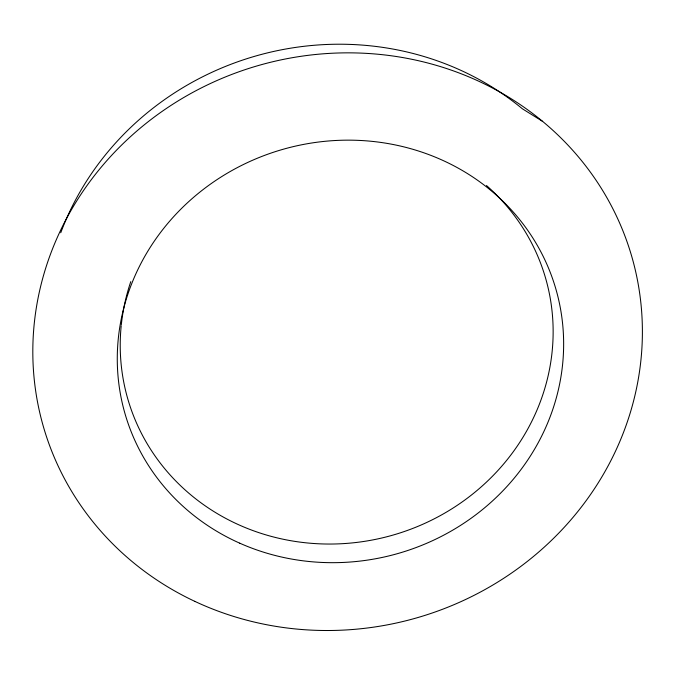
<?xml version="1.0" encoding="UTF-8"?>
<svg xmlns="http://www.w3.org/2000/svg" width="676" height="676" viewBox="0 0 676 676"><rect width="100%" height="100%" fill="white"/><g stroke="black" fill="none" stroke-linecap="round" stroke-linejoin="round"><path stroke-width="1.01" d="M542.642 121.41L522.396 108.811A288.12 272.183 -16.3 0 0 60.739 232.755M486.466 185.511A217.452 204.473 -16.3 0 1 412.039 528.708A217.452 204.473 -16.3 0 1 121.207 325.739M121.317 324.7A217.452 204.473 -16.3 0 1 130.789 281.622M239.726 543.174A224.271 210.118 -16.3 0 0 563.302 332.33A224.271 210.118 -16.3 0 0 218.34 178.751A224.271 210.118 -16.3 0 0 239.726 543.174M194.747 601.327A306.236 287.292 -16.3 0 0 642.2 321.421A306.236 287.292 -16.3 0 0 175.87 102.287A306.236 287.292 -16.3 0 0 194.747 601.327"/></g></svg>
